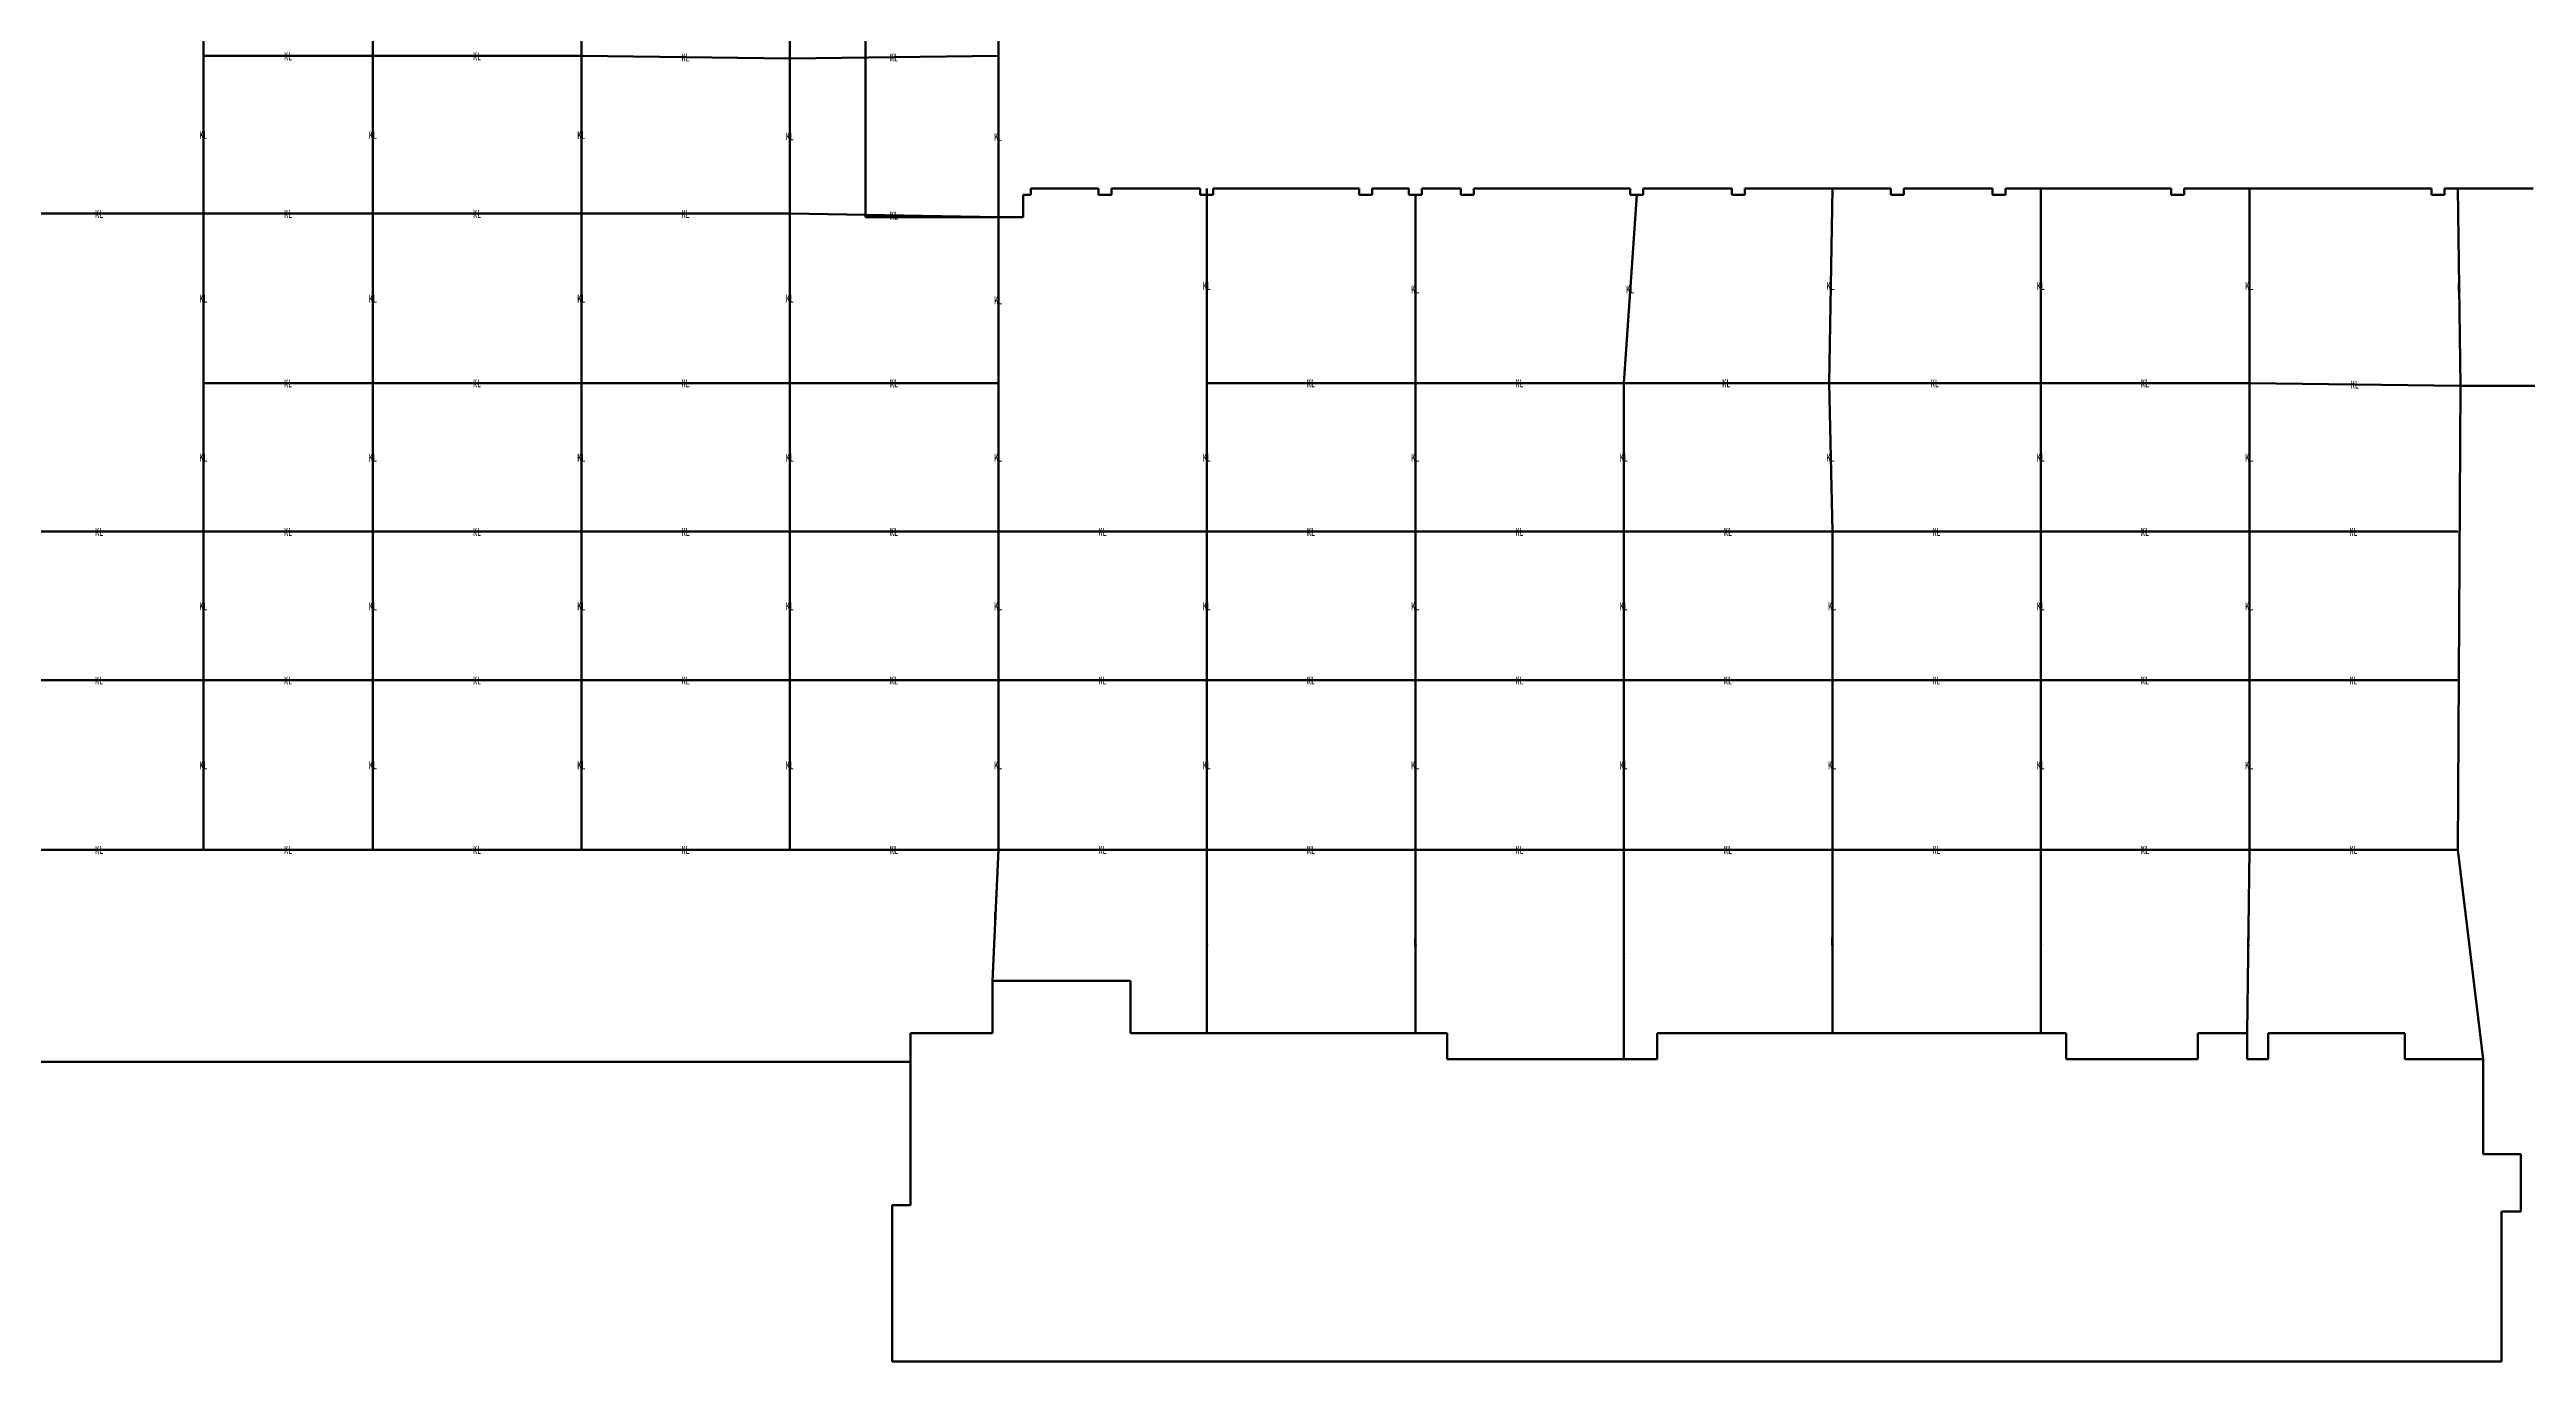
# Model space of a CAD drawing. Header units: millimetres. Extents: x -26150 to 223900, y -11592 to 220655.
# Drawn here: x 42239 to 137283, y -11494 to 38836 of the extents above; entities that cross this region are included whole.
import ezdxf

# ---------------------------------------------------------------- set-up
doc = ezdxf.new("R2010")
doc.units = ezdxf.units.MM
doc.layers.add('A-DETL-WIDE', color=214, linetype='Continuous', lineweight=70)
doc.layers.add('G-ANNO-TEXT', color=231, linetype='Continuous', lineweight=9)
doc.styles.add('仿宋', font='', dxfattribs={"width": 0.7, "height": 300})
doc.styles.get('仿宋').set_extended_font_data('FangSong')

msp = doc.modelspace()

# ---------------------------------------------------------------- linework, layer by layer
at = {"layer": 'A-DETL-WIDE', "color": 92}
for p, q in [((54650, 38590), (54650, 45510)), ((62650, 38590), (62650, 45560)), ((70650, 38490), (70650, 45560)), ((78650, 38590), (78650, 45560)), ((48150, 38590), (48150, 43660)), ((48150, 32540), (48150, 38590)), ((48150, 38590), (54650, 38590)), ((54650, 32540), (54650, 38590)), ((54650, 38590), (62650, 38590)), ((62650, 32540), (62650, 38590)), ((62650, 38590), (70650, 38490)), ((70650, 38490), (78650, 38590)), ((70650, 32540), (70650, 38490)), ((78650, 32407), (78650, 38590)), ((86650, 26040), (86650, 33510)), ((110525, 26040), (110650, 33508)), ((118650, 26040), (118650, 33508)), ((126650, 26040), (126650, 33508)), ((134652, 33508), (134750, 25940)), ((40150, 32540), (48150, 32540)), ((48150, 26040), (48150, 32540)), ((48150, 32540), (54650, 32540)), ((54650, 26040), (54650, 32540)), ((54650, 32540), (62650, 32540)), ((62650, 26040), (62650, 32540)), ((62650, 32540), (70650, 32540)), ((70650, 26040), (70650, 32540)), ((70650, 32540), (78650, 32407)), ((78650, 26040), (78650, 32407)), ((94650, 26040), (94650, 33258)), ((102650, 26040), (103144, 33258)), ((48150, 20340), (48150, 26040)), ((48150, 26040), (54650, 26040)), ((54650, 20340), (54650, 26040)), ((54650, 26040), (62650, 26040)), ((62650, 20340), (62650, 26040)), ((62650, 26040), (70650, 26040)), ((70650, 20340), (70650, 26040)), ((70650, 26040), (78650, 26040)), ((78650, 20340), (78650, 26040)), ((86650, 20340), (86650, 26040)), ((86650, 26040), (94650, 26040)), ((94650, 20340), (94650, 26040)), ((94650, 26040), (102650, 26040)), ((102650, 20340), (102650, 26040)), ((102650, 26040), (110525, 26040)), ((110525, 26040), (110650, 20340)), ((110525, 26040), (118650, 26040)), ((118650, 20340), (118650, 26040)), ((118650, 26040), (126650, 26040)), ((126650, 20340), (126650, 26040)), ((126650, 26040), (134750, 25940)), ((134750, 25940), (140899, 25940)), ((40150, 20340), (48150, 20340)), ((48150, 14640), (48150, 20340)), ((48150, 20340), (54650, 20340)), ((54650, 14640), (54650, 20340)), ((54650, 20340), (62650, 20340)), ((62650, 14640), (62650, 20340)), ((62650, 20340), (70650, 20340)), ((70650, 14640), (70650, 20340)), ((70650, 20340), (78650, 20340)), ((78650, 14640), (78650, 20340)), ((78650, 20340), (86650, 20340)), ((86650, 14640), (86650, 20340)), ((86650, 20340), (94650, 20340)), ((94650, 14640), (94650, 20340)), ((94650, 20340), (102650, 20340)), ((102650, 14640), (102650, 20340)), ((102650, 20340), (110650, 20340)), ((110650, 14640), (110650, 20340)), ((110650, 20340), (118650, 20340)), ((118650, 14640), (118650, 20340)), ((118650, 20340), (126650, 20340)), ((126650, 14640), (126650, 20340)), ((126650, 20340), (134650, 20340)), ((40150, 14640), (48150, 14640)), ((48150, 8140), (48150, 14640)), ((48150, 14640), (54650, 14640)), ((54650, 8140), (54650, 14640)), ((54650, 14640), (62650, 14640)), ((62650, 8140), (62650, 14640)), ((62650, 14640), (70650, 14640)), ((70650, 8140), (70650, 14640)), ((70650, 14640), (78650, 14640)), ((78650, 8140), (78650, 14640)), ((78650, 14640), (86650, 14640)), ((86650, 8140), (86650, 14640)), ((86650, 14640), (94650, 14640)), ((94650, 8140), (94650, 14640)), ((94650, 14640), (102650, 14640)), ((102650, 8140), (102650, 14640)), ((102650, 14640), (110650, 14640)), ((110650, 8140), (110650, 14640)), ((110650, 14640), (118650, 14640)), ((118650, 8140), (118650, 14640)), ((118650, 14640), (126650, 14640)), ((126650, 8140), (126650, 14640)), ((126650, 14640), (134650, 14640)), ((40150, 8140), (48150, 8140)), ((48150, 8140), (54650, 8140)), ((54650, 8140), (62650, 8140)), ((62650, 8140), (70650, 8140)), ((70650, 8140), (78650, 8140)), ((78422, 3105), (78650, 8140)), ((78650, 8140), (86650, 8140)), ((86650, 1106), (86650, 8140)), ((86650, 8140), (94650, 8140)), ((94650, 1106), (94650, 8140)), ((94650, 8140), (102650, 8140)), ((102650, 106), (102650, 8140)), ((102650, 8140), (110650, 8140)), ((110650, 1106), (110650, 8140)), ((110650, 8140), (118650, 8140)), ((118650, 1106), (118650, 8140)), ((118650, 8140), (126650, 8140)), ((126572, 1106), (126650, 8140)), ((126650, 8140), (134650, 8140))]:
    msp.add_line(p, q, dxfattribs=at)
at = {"layer": 'A-DETL-WIDE'}
for p, q in [((73544, 38526), (73544, 45107)), ((73544, 32492), (73544, 38526)), ((79894, 33257), (79894, 33507)), ((79894, 33507), (82494, 33507)), ((82494, 33257), (82494, 33507)), ((82994, 33507), (86394, 33508)), ((82994, 33257), (82994, 33507)), ((86394, 33258), (86394, 33508)), ((86894, 33258), (86894, 33508)), ((86894, 33508), (92494, 33508)), ((92494, 33258), (92494, 33508)), ((92994, 33258), (92994, 33508)), ((92994, 33508), (94395, 33508)), ((94395, 33258), (94395, 33508)), ((94895, 33258), (94895, 33508)), ((94895, 33508), (96394, 33508)), ((96394, 33258), (96394, 33508)), ((96894, 33258), (96894, 33508)), ((96894, 33508), (102894, 33508)), ((102894, 33258), (102894, 33508)), ((103394, 33258), (103394, 33508)), ((103394, 33508), (106794, 33508)), ((106794, 33258), (106794, 33508)), ((107294, 33258), (107294, 33508)), ((107294, 33508), (110650, 33508)), ((110650, 33508), (112894, 33508)), ((112894, 33258), (112894, 33508)), ((113394, 33258), (113394, 33508)), ((113394, 33508), (116794, 33508)), ((116794, 33258), (116794, 33508)), ((117294, 33258), (117294, 33508)), ((117294, 33508), (118650, 33508)), ((118650, 33508), (123644, 33508)), ((123644, 33258), (123644, 33508)), ((124144, 33258), (124144, 33508)), ((124144, 33508), (126650, 33508)), ((126650, 33508), (133644, 33508)), ((133644, 33258), (133644, 33508)), ((134144, 33258), (134144, 33508)), ((134144, 33508), (134652, 33508)), ((134652, 33508), (137544, 33508)), ((73544, 32407), (73544, 32492)), ((73544, 32407), (78650, 32407)), ((78650, 32407), (79594, 32407)), ((79594, 32407), (79594, 33257)), ((79594, 33257), (79894, 33257)), ((82494, 33257), (82994, 33257)), ((86394, 33258), (86650, 33258)), ((86650, 33258), (86894, 33258)), ((92494, 33258), (92994, 33258)), ((94395, 33258), (94650, 33258)), ((94650, 33258), (94895, 33258)), ((96394, 33258), (96894, 33258)), ((102894, 33258), (103144, 33258)), ((103144, 33258), (103394, 33258)), ((106794, 33258), (107294, 33258)), ((112894, 33258), (113394, 33258)), ((116794, 33258), (117294, 33258)), ((123644, 33258), (124144, 33258)), ((133644, 33258), (134144, 33258)), ((134650, 8140), (134750, 25940)), ((134650, 8140), (135622, 106)), ((78422, 3105), (83722, 3106)), ((78422, 1105), (78422, 3105)), ((83722, 1106), (83722, 3106)), ((75272, 1106), (78422, 1105)), ((75272, 0), (75272, 1106)), ((83722, 1106), (86650, 1106)), ((86650, 1106), (94650, 1106)), ((94650, 1106), (95872, 1106)), ((95872, 106), (95872, 1106)), ((103922, 1106), (110650, 1106)), ((103922, 106), (103922, 1106)), ((110650, 1106), (118650, 1106)), ((118650, 1106), (119622, 1106)), ((119622, 106), (119622, 1106)), ((124672, 1106), (126572, 1106)), ((124672, 106), (124672, 1106)), ((126572, 106), (126572, 1106)), ((127372, 1106), (132622, 1106)), ((127372, 106), (127372, 1106)), ((132622, 106), (132622, 1106)), ((40150, 0), (48150, 0)), ((48150, 0), (54650, 0)), ((54650, 0), (70650, 0)), ((70650, 0), (75272, 0)), ((75272, -5494), (75272, 0)), ((95872, 106), (102650, 106)), ((102650, 106), (103922, 106)), ((119622, 106), (124672, 106)), ((126572, 106), (127372, 106)), ((132622, 106), (135622, 106)), ((135622, -3544), (135622, 106)), ((135622, -3544), (137072, -3544)), ((137072, -5744), (137072, -3544)), ((74572, -5494), (75272, -5494)), ((74572, -11494), (74572, -5494)), ((136322, -11494), (136322, -5744)), ((136322, -5744), (137072, -5744)), ((74572, -11494), (115472, -11494)), ((115472, -11494), (136322, -11494))]:
    msp.add_line(p, q, dxfattribs=at)
at = {"layer": 'A-DETL-WIDE', "color": 5}
msp.add_line((134750, 25940), (140899, 25940), dxfattribs=at)

# ---------------------------------------------------------------- texts
at = {"layer": 'G-ANNO-TEXT', "color": 7, "char_height": 300, "attachment_point": 1, "style": '仿宋'}
for s, insert, width in [('KL', (51236, 38728), 392.83), ('KL', (58486, 38728), 392.83), ('KL', (66486, 38678), 392.83), ('KL', (74486, 38678), 392.83), ('KL', (47986, 35703), 392.83), ('KL', (54486, 35703), 392.83), ('KL', (62486, 35703), 392.83), ('KL', (70486, 35653), 392.83), ('KL', (78486, 35637), 392.83), ('KL', (43986, 32678), 392.83), ('KL', (51236, 32678), 392.83), ('KL', (58486, 32678), 392.83), ('KL', (66486, 32678), 392.83), ('KL', (74486, 32612), 392.83), ('KL', (86486, 29913), 392.83), ('KL', (94486, 29787), 392.83), ('KL', (102732, 29787), 392.83), ('KL', (110423, 29912), 392.83), ('KL', (118486, 29912), 392.83), ('KL', (126486, 29912), 392.83), ('\\f仿宋|b0|i0|c134|p49|;\\W.7;L', (134618, 29862), 196.41), ('KL', (47986, 29428), 392.83), ('KL', (54486, 29428), 392.83), ('KL', (62486, 29428), 392.83), ('KL', (70486, 29428), 392.83), ('KL', (78486, 29362), 392.83), ('KL', (51236, 26178), 392.83), ('KL', (58486, 26178), 392.83), ('KL', (66486, 26178), 392.83), ('KL', (74486, 26178), 392.83), ('KL', (90485, 26178), 392.83), ('KL', (98485, 26178), 392.83), ('KL', (106423, 26178), 392.83), ('KL', (114423, 26178), 392.83), ('KL', (122486, 26178), 392.83), ('KL', (130536, 26128), 392.83), ('KL', (47986, 23328), 392.83), ('KL', (54486, 23328), 392.83), ('KL', (62486, 23328), 392.83), ('KL', (70486, 23328), 392.83), ('KL', (78486, 23328), 392.83), ('KL', (86486, 23328), 392.83), ('KL', (94486, 23328), 392.83), ('KL', (102486, 23328), 392.83), ('KL', (110423, 23328), 392.83), ('KL', (118486, 23328), 392.83), ('KL', (126486, 23328), 392.83), ('KL', (43986, 20478), 392.83), ('KL', (51236, 20478), 392.83), ('KL', (58486, 20478), 392.83), ('KL', (66486, 20478), 392.83), ('KL', (74486, 20478), 392.83), ('KL', (82485, 20478), 392.83), ('KL', (90485, 20478), 392.83), ('KL', (98485, 20478), 392.83), ('KL', (106486, 20478), 392.83), ('KL', (114486, 20478), 392.83), ('KL', (122486, 20478), 392.83), ('KL', (130486, 20478), 392.83), ('KL', (47986, 17628), 392.83), ('KL', (54486, 17628), 392.83), ('KL', (62486, 17628), 392.83), ('KL', (70486, 17628), 392.83), ('KL', (78486, 17628), 392.83), ('KL', (86486, 17628), 392.83), ('KL', (94486, 17628), 392.83), ('KL', (102486, 17628), 392.83), ('KL', (110486, 17628), 392.83), ('KL', (118486, 17628), 392.83), ('KL', (126486, 17628), 392.83), ('KL', (43986, 14778), 392.83), ('KL', (51236, 14778), 392.83), ('KL', (58486, 14778), 392.83), ('KL', (66486, 14778), 392.83), ('KL', (74486, 14778), 392.83), ('KL', (82485, 14778), 392.83), ('KL', (90485, 14778), 392.83), ('KL', (98485, 14778), 392.83), ('KL', (106486, 14778), 392.83), ('KL', (114486, 14778), 392.83), ('KL', (122486, 14778), 392.83), ('KL', (130486, 14778), 392.83), ('KL', (47986, 11528), 392.83), ('KL', (54486, 11528), 392.83), ('KL', (62486, 11528), 392.83), ('KL', (70486, 11528), 392.83), ('KL', (78486, 11528), 392.83), ('KL', (86486, 11528), 392.83), ('KL', (94486, 11528), 392.83), ('KL', (102486, 11528), 392.83), ('KL', (110486, 11528), 392.83), ('KL', (118486, 11528), 392.83), ('KL', (126486, 11528), 392.83), ('KL', (43986, 8278), 392.83), ('KL', (51236, 8278), 392.83), ('KL', (58486, 8278), 392.83), ('KL', (66486, 8278), 392.83), ('KL', (74486, 8278), 392.83), ('KL', (82485, 8278), 392.83), ('KL', (90485, 8278), 392.83), ('KL', (98485, 8278), 392.83), ('KL', (106486, 8278), 392.83), ('KL', (114486, 8278), 392.83), ('KL', (122486, 8278), 392.83), ('KL', (130486, 8278), 392.83), ('\\f仿宋|b0|i0|c134|p49|;\\W.7;L', (78453, 5761), 196.41), ('\\f仿宋|b0|i0|c134|p49|;\\W.7;L', (86567, 4761), 196.41), ('\\f仿宋|b0|i0|c134|p49|;\\W.7;L', (94567, 4761), 196.41), ('\\f仿宋|b0|i0|c134|p49|;\\W.7;L', (110567, 4761), 196.41), ('\\f仿宋|b0|i0|c134|p49|;\\W.7;L', (118567, 4761), 196.41), ('\\f仿宋|b0|i0|c134|p49|;\\W.7;L', (126528, 4761), 196.41), ('\\f仿宋|b0|i0|c134|p49|;\\W.7;L', (102567, 4261), 196.41)]:
    msp.add_mtext(s, dxfattribs=dict(at, insert=insert, width=width))

doc.saveas('drawing.dxf')
